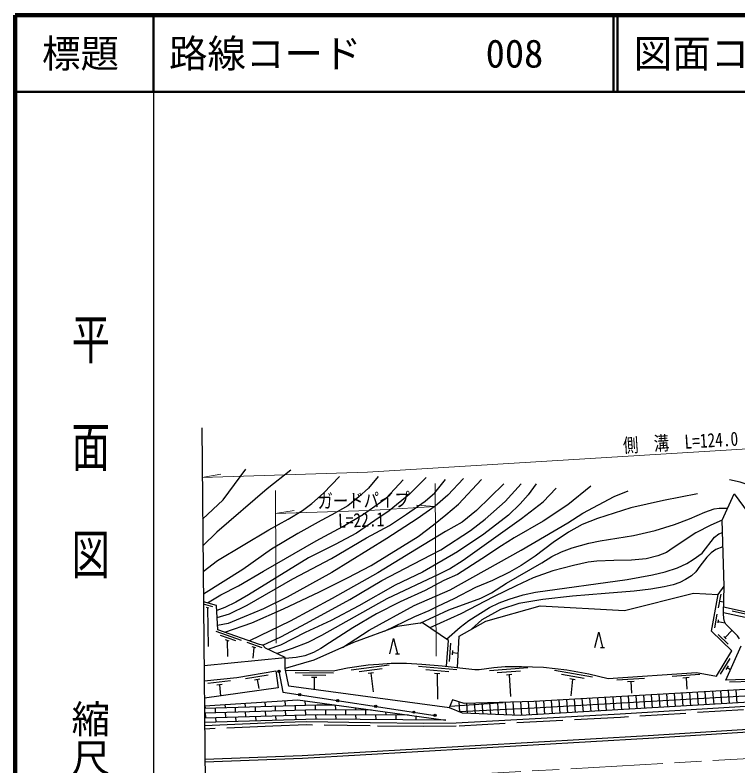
# Model space of a CAD drawing. Units: millimetres at full size, sheet at 1:1000; details may follow other scales. Extents: x 40000 to 680000, y 20000 to 380000.
# Drawn here: x 40000 to 133916, y 282398 to 380000 of the extents above; entities that cross this region are included whole.
import ezdxf
from ezdxf.enums import TextEntityAlignment as Align

# ---------------------------------------------------------------- set-up
doc = ezdxf.new("R2010")
doc.units = ezdxf.units.MM
doc.header["$LTSCALE"] = 1000
doc.linetypes.add('CHAIN', pattern=[18.5, 12, -1.5, 3.5, -1.5])
doc.linetypes.add('DASHED', pattern=[7.5, 6, -1.5])
for name, color, linetype, lineweight in [('M-BGD', 7, 'Continuous', 25), ('M-BMK', 2, 'CHAIN', 13), ('M-BMK-OTRS', 5, 'Continuous', 25), ('M-STR-HTXT', 7, 'Continuous', 13), ('M-TTL', 2, 'Continuous', 140), ('M-TTL-BAND', 7, 'Continuous', 25), ('M-TTL-LINE', 7, 'Continuous', 50)]:
    doc.layers.add(name, color=color, linetype=linetype, lineweight=lineweight)
doc.layers.add('M-TTL-TXT', color=7, linetype='Continuous')
doc.styles.add('@ＭＳ ゴシック', font='')
doc.styles.add('ＭＳ ゴシック', font='')
doc.styles.get('@ＭＳ ゴシック').set_extended_font_data('@MS Gothic')
doc.styles.get('ＭＳ ゴシック').set_extended_font_data('MS Gothic')

msp = doc.modelspace()

# ---------------------------------------------------------------- hatches: boundary and pattern name
at = {"layer": 'M-BGD'}
for points in [[(74131, 294738, -0.41421), (74301, 294864, -0.41421), (74427, 294693, -1)], [(76830, 291676, -0.41421), (77001, 291802, -0.41421), (77126, 291631, -1)], [(81773, 290922, -0.41421), (81944, 291048, -0.41421), (82069, 290877, -1)], [(86715, 290168, -0.41421), (86886, 290294, -0.41421), (87012, 290123, -1)], [(91658, 289414, -0.41421), (91829, 289540, -0.41421), (91955, 289369, -1)], [(94417, 288993, -0.41421), (94588, 289119, -0.41421), (94713, 288948, -1)]]:
    msp.add_hatch(color=256, dxfattribs=at).paths.add_polyline_path(points)

# ---------------------------------------------------------------- linework, layer by layer
for p, q in [((131673, 304721), (131343, 302951)), ((131508, 303836), (132056, 303734)), ((65682, 303097), (64477, 303423)), ((65159, 302928), (64889, 303001)), ((65024, 302964), (65102, 297929)), ((131190, 302132), (130860, 300362)), ((136076, 301873), (133148, 302529)), ((131358, 301398), (131281, 300985)), ((131320, 301192), (132236, 301021)), ((69425, 298699), (66124, 299864)), ((132212, 299059), (133147, 300030)), ((68665, 298650), (66684, 299349)), ((67806, 298635), (67344, 298798)), ((67575, 298716), (67581, 296619)), ((131355, 299468), (132651, 298219)), ((132060, 299205), (132363, 298914)), ((72120, 297748), (70140, 298447)), ((71261, 297733), (70799, 297896)), ((71030, 297815), (70889, 296390)), ((96586, 298361), (96408, 295968)), ((116070, 297796), (116570, 297796)), ((89425, 296957), (89925, 296957)), ((96817, 297421), (96775, 296863)), ((96796, 297142), (97598, 297082)), ((64554, 295463), (75079, 296484)), ((132874, 296376), (131616, 294331)), ((88619, 295522), (83664, 294857)), ((87676, 295032), (84703, 294633)), ((97399, 294909), (92416, 295322)), ((96373, 294633), (93383, 294880)), ((106613, 295153), (101629, 294764)), ((115000, 293944), (110078, 294825)), ((132647, 295435), (132354, 294958)), ((132500, 295196), (132951, 294919)), ((72882, 294219), (69923, 293729)), ((81381, 294460), (76381, 294520)), ((80377, 294172), (77378, 294208)), ((79224, 293886), (78524, 293895)), ((78874, 293890), (78856, 292391)), ((86584, 294522), (85890, 294429)), ((86237, 294476), (86504, 292031)), ((95197, 294369), (94499, 294427)), ((94848, 294398), (94882, 291101)), ((105644, 294716), (102654, 294483)), ((104526, 294268), (103828, 294213)), ((104177, 294240), (104377, 291441)), ((113952, 293766), (110999, 294294)), ((121770, 293789), (118179, 293541)), ((128943, 294282), (125352, 294035)), ((127587, 293888), (126749, 293830)), ((127168, 293859), (127271, 292363)), ((68010, 293460), (65028, 293136)), ((66906, 292978), (66210, 292902)), ((66558, 292940), (66714, 291496)), ((71807, 293676), (71116, 293562)), ((71461, 293619), (71655, 292452)), ((112757, 293614), (112068, 293737)), ((112412, 293676), (112215, 291534)), ((120414, 293395), (119576, 293337)), ((119995, 293366), (120098, 291869)), ((135800, 293375), (132802, 293281)), ((126632, 291874), (126765, 290175)), ((127631, 291930), (127763, 290233)), ((128629, 291987), (128762, 290291)), ((129628, 292044), (129760, 290349)), ((130627, 292101), (130759, 290407)), ((131625, 292157), (131757, 290465)), ((132624, 292214), (132756, 290523)), ((133622, 292271), (133754, 290581)), ((75055, 290894), (75084, 290237)), ((77658, 290878), (77683, 290316)), ((109656, 290908), (109790, 289190)), ((110655, 290965), (110788, 289248)), ((111653, 291022), (111787, 289306)), ((112652, 291079), (112785, 289364)), ((113650, 291135), (113784, 289422)), ((114649, 291192), (114782, 289480)), ((115648, 291249), (115781, 289538)), ((116646, 291306), (116779, 289596)), ((117645, 291363), (117778, 289654)), ((118643, 291419), (118776, 289712)), ((119642, 291476), (119775, 289770)), ((120641, 291533), (120773, 289828)), ((121639, 291590), (121772, 289886)), ((122638, 291646), (122770, 289944)), ((123636, 291703), (123769, 290002)), ((124635, 291760), (124767, 290060)), ((125634, 291817), (125766, 290117)), ((64674, 290224), (64688, 289923)), ((65987, 289962), (66016, 289332)), ((67269, 290391), (67287, 290001)), ((68586, 290041), (68615, 289411)), ((69864, 290559), (69886, 290080)), ((71186, 290119), (71214, 289490)), ((72459, 290727), (72485, 290159)), ((73785, 290198), (73813, 289568)), ((76384, 290277), (76412, 289647)), ((78983, 290355), (79011, 289726)), ((80277, 290519), (80284, 290356)), ((81586, 290339), (81614, 289718)), ((84205, 289981), (84217, 289703)), ((96504, 290180), (103413, 290661)), ((97632, 290745), (97735, 289422)), ((98653, 290517), (98753, 289235)), ((99654, 290547), (99759, 289193)), ((100654, 290577), (100765, 289152)), ((101655, 290608), (101772, 289111)), ((102656, 290638), (102778, 289070)), ((103656, 290668), (103784, 289029)), ((104657, 290698), (104790, 288988)), ((105658, 290728), (105796, 288958)), ((106658, 290758), (106794, 289016)), ((107659, 290795), (107793, 289074)), ((108657, 290852), (108791, 289132)), ((64716, 289293), (64744, 288664)), ((67315, 289372), (67344, 288742)), ((69914, 289450), (69943, 288821)), ((72513, 289529), (72542, 288900)), ((73841, 288939), (73870, 288310)), ((75112, 289608), (75141, 288978)), ((76440, 289018), (76469, 288388)), ((77712, 289687), (77740, 289057)), ((79039, 289096), (79068, 288467)), ((80312, 289726), (80341, 289096)), ((81642, 289088), (81671, 288457)), ((82916, 289710), (82944, 289080)), ((84246, 289072), (84274, 288441)), ((85519, 289695), (85547, 289065)), ((86849, 289057), (86878, 288425)), ((88133, 289442), (88151, 289049)), ((89452, 289041), (89481, 288409)), ((90752, 289083), (90754, 289034)), ((92061, 288904), (92084, 288393)), ((66044, 288703), (66072, 288074)), ((68643, 288782), (68671, 288152)), ((71242, 288860), (71271, 288231))]:
    msp.add_line(p, q, dxfattribs=at)
for points in [[(64370, 314495), (67018, 316986), (70005, 320968)], [(75810, 320850), (72737, 318404), (66232, 312802), (64404, 311013)], [(64436, 307659), (66306, 309108), (72983, 313093), (75492, 314470), (77342, 315606), (78542, 316502), (80057, 317844), (82144, 320008)], [(87163, 320014), (85907, 318520), (84652, 317377), (83219, 316227), (81172, 315020), (79775, 314310), (76756, 312616), (73335, 310566), (69578, 307938), (64464, 304746)], [(64987, 303596), (66752, 304634), (69028, 305801), (72294, 307737), (79117, 311669), (82598, 313525), (85274, 315138), (88221, 317206), (90425, 319604)], [(93425, 319906), (91181, 317671), (88603, 315566), (86756, 314300), (84375, 312674), (81583, 311183), (78125, 309451), (70319, 304635), (68686, 303685), (67273, 303012), (66213, 302602)], [(66260, 301690), (67873, 302192), (70169, 303281), (76101, 306736), (81092, 309371), (85671, 312060), (88632, 313662), (90871, 315143), (93259, 316800), (94518, 317901), (95918, 319625)], [(98265, 319741), (96223, 317597), (94565, 316173), (92244, 314506), (88295, 311948), (81152, 307532), (75333, 304331), (72292, 302801), (69780, 301781), (67676, 300920), (66313, 300654)], [(67244, 299787), (70778, 301006), (74864, 302821), (79540, 305052), (83180, 306859), (86245, 308465), (92377, 312221), (94384, 313757), (95957, 315047), (97623, 316416), (100600, 319641)], [(198251, 317347), (195725, 315757), (193818, 314798), (191709, 313709), (189356, 312720), (183325, 310571), (179835, 309576), (176568, 308816), (173924, 308379), (171824, 308122), (169692, 307964), (167778, 308011), (164152, 308658), (161663, 309204), (159306, 309602), (155815, 310405), (153231, 311175), (150316, 312204), (146292, 313931), (141451, 316178), (136194, 318621), (134212, 319301), (132834, 319599)], [(103513, 319058), (99929, 315599), (98068, 314105), (95933, 312859), (92146, 310594), (87146, 307496), (81196, 304157), (75733, 301204), (70461, 298652)], [(72189, 298118), (74513, 299184), (77882, 300977), (83475, 304025), (87658, 306487), (91734, 308613), (95329, 310491), (99157, 312997), (101095, 314493), (103660, 316786), (105772, 319072)], [(107687, 319080), (106649, 317618), (105629, 316477), (104093, 314978), (100884, 312540), (97489, 310234), (92948, 307607), (89402, 305894), (84679, 303208), (81083, 301296), (77680, 299727), (74482, 298120), (72862, 297554)], [(73977, 297016), (76052, 297701), (78063, 298499), (79839, 299397), (88354, 304172), (95132, 307356), (96454, 308041), (98237, 309160), (105778, 314581), (108597, 316723), (110305, 318505)], [(114801, 318751), (111828, 316325), (108620, 314226), (104829, 312045), (103204, 311029), (100643, 309338), (97467, 307287), (95720, 306506), (93265, 305221), (90022, 303738), (86956, 302189), (83889, 300344), (80836, 298386), (79712, 297660), (78793, 297156), (77636, 296727), (76524, 296485), (75079, 296353)], [(82523, 297818), (85984, 300047), (91846, 303263), (96508, 305285), (105772, 310426), (111810, 313979), (113774, 315276), (117831, 317429), (119668, 318141)], [(128661, 317785), (124229, 316899), (120012, 315932), (115667, 314552), (113668, 313774), (111905, 312790), (109897, 311445), (107549, 309646), (105770, 308442), (104251, 307599), (102014, 306518), (99807, 305592), (97022, 304105), (94892, 303114), (93746, 302576), (91902, 301775), (87933, 299889)], [(134124, 298911), (133837, 299333), (132339, 300846), (132152, 301163), (132058, 301580), (132020, 302222), (132105, 305778), (131869, 314328), (133426, 317789), (140554, 308078)], [(92611, 300946), (96357, 302703), (100493, 304229), (101887, 304903), (103859, 306144), (108425, 308791), (109753, 309606), (111002, 310222), (112374, 310744), (114526, 311336), (116007, 311652), (120327, 312345), (123163, 313021), (125690, 313803), (127633, 314517), (129622, 315379), (130829, 315809), (131488, 315913), (132207, 315913), (132574, 315896)], [(131869, 314328), (130377, 313700), (128452, 312720), (125515, 310755), (124617, 310153), (123499, 309714), (121981, 309301), (120074, 309136), (117798, 309116), (115600, 309010), (114468, 308871), (112544, 308471), (109855, 307778), (107290, 306872), (105101, 305791), (102136, 304388), (97930, 302180), (93886, 300363)], [(96069, 298891), (97821, 300455), (98941, 301323), (101630, 302988), (102907, 303611), (104195, 304091), (106000, 304644), (107617, 304999), (119526, 306631), (122799, 307238), (124448, 307643), (126045, 308152), (127251, 308708), (128112, 309248), (129245, 310054), (130858, 312118), (131417, 312564), (131912, 312765)], [(131964, 310885), (131022, 310527), (130424, 310087), (129864, 309533), (128945, 308354), (128424, 307635), (127857, 307128), (127112, 306627), (126369, 306239), (125485, 305957), (124310, 305687), (122602, 305392), (120415, 305135), (116683, 304827), (112404, 304475), (108578, 304045), (105452, 303517), (103062, 302715), (100628, 301396), (99291, 300167)], [(75127, 294835), (81345, 294761), (83188, 295133), (85872, 295527), (87240, 295643), (88854, 295744), (90838, 295744), (92866, 295646), (95488, 295428), (99727, 294937), (100283, 294954), (102186, 295202), (103667, 295317), (105788, 295317), (108663, 295225), (111670, 294906), (114548, 294390), (117062, 293765), (128527, 294554), (131114, 294088), (133120, 297349), (130470, 299906), (131364, 304699), (132105, 305778)], [(97497, 295196), (97706, 299252), (101150, 301240), (108231, 303229), (119191, 302599), (128134, 304858), (131364, 304699)], [(157032, 291932), (105677, 288951), (98131, 289260), (96439, 289952), (75588, 292764), (75079, 295053), (75079, 296484), (72518, 297720), (72189, 298118), (71740, 298200), (66341, 300106), (66179, 303273), (64474, 303735)], [(132041, 303085), (137708, 301815), (142968, 299913), (152298, 293333)], [(150476, 293229), (142664, 298566), (138803, 300601), (137269, 301091), (135438, 301562), (132022, 302314)], [(96062, 295362), (96313, 298727), (92946, 300996), (89664, 300508), (83954, 298466), (78820, 296140), (75079, 295053)], [(115320, 297796), (115820, 299796), (116320, 297796)], [(88675, 296957), (89175, 298957), (89675, 296957)], [(145039, 293966), (132339, 293567), (134344, 297999)], [(64573, 293449), (68802, 293908), (73885, 294751), (74181, 292570), (64595, 291192)], [(74279, 294715), (74773, 291990), (94565, 288971)], [(179561, 292848), (118631, 289118), (97308, 287963), (93099, 287936), (86153, 288001), (77862, 288132), (73491, 287990), (64630, 287600)], [(157032, 291932), (153170, 293382), (107418, 290781), (98357, 290508), (96841, 291004), (96415, 289962)], [(155101, 292657), (153038, 292513), (107455, 289922), (97716, 289430)], [(64605, 290219), (76741, 291003), (95959, 288370), (79238, 288472), (64626, 288030)], [(64607, 289920), (79215, 290362), (81519, 290349)], [(64671, 283295), (77312, 283778), (122254, 286380), (179425, 289992)], [(64614, 289290), (79223, 289732), (86325, 289690)], [(64620, 288660), (79231, 289102), (91131, 289031)], [(64675, 282945), (77329, 283428), (122275, 286031), (179447, 289642)]]:
    msp.add_lwpolyline(points, dxfattribs=at)
at = {"layer": 'M-BGD', "linetype": 'DASHED'}
msp.add_lwpolyline([(179561, 292447), (118654, 288718), (97320, 287563), (93098, 287536), (86148, 287601), (77866, 287732), (73507, 287590), (64634, 287200)], dxfattribs=at)
at = {"layer": 'M-BGD'}
for centre in [(74279, 294715), (76978, 291654), (81921, 290900), (86864, 290146), (91806, 289392), (94565, 288971)]:
    msp.add_circle(centre, 150, dxfattribs=at)
at = {"layer": 'M-BMK'}
msp.add_lwpolyline([(382741, 297624), (87650, 280627), (64704, 279891)], dxfattribs=at)
at = {"layer": 'M-BMK-OTRS'}
msp.add_line((64256, 326341), (65154, 233312), dxfattribs=at)
at = {"layer": 'M-STR-HTXT'}
for p, q in [((64318, 319899), (66737, 320319)), ((73936, 298360), (73827, 318203)), ((94707, 296674), (94583, 319124)), ((94600, 316119), (92152, 316311)), ((73843, 315202), (76262, 315622))]:
    msp.add_line(p, q, dxfattribs=at)
for points in [[(330790, 334644), (262067, 330817), (161994, 325261), (85784, 320588), (64318, 319899)], [(94600, 316119), (86018, 315593), (73843, 315202)]]:
    msp.add_lwpolyline(points, dxfattribs=at)
at = {"layer": 'M-TTL'}
for p, q in [((40000, 380000), (40000, 20000)), ((680000, 380000), (40000, 380000))]:
    msp.add_line(p, q, dxfattribs=at)
at = {"layer": 'M-TTL-BAND'}
msp.add_line((58000, 370000), (58000, 20000), dxfattribs=at)
at = {"layer": 'M-TTL-LINE'}
for p, q in [((58000, 380000), (58000, 370000)), ((117750, 380000), (117750, 370000)), ((118250, 380000), (118250, 370000)), ((40000, 370000), (680000, 370000))]:
    msp.add_line(p, q, dxfattribs=at)

# ---------------------------------------------------------------- texts
at = {"layer": 'M-STR-HTXT', "style": 'ＭＳ ゴシック', "width": 0.8}
for s, rotation, p in [('側\u3000溝\u3000L=124.0', 3.509, (126549, 323036)), ('ガードパイプ', 0.965, (85317, 315452))]:
    msp.add_text(s, height=1833, rotation=rotation, dxfattribs=at).set_placement(p, align=Align.BOTTOM_CENTER)
msp.add_text('L=22.1', height=1833, rotation=2.076, dxfattribs=at).set_placement((84931, 315292), align=Align.TOP_CENTER)
at = {"layer": 'M-TTL-BAND', "style": '@ＭＳ ゴシック', "width": 1.4}
msp.add_text('平  面  図', height=3666, rotation=270, dxfattribs=at).set_placement((49777, 306475), align=Align.MIDDLE_RIGHT)
at = {"layer": 'M-TTL-BAND', "style": '@ＭＳ ゴシック'}
msp.add_text('縮尺千分の一', height=3666, rotation=270, dxfattribs=at).set_placement((49777, 261030), align=Align.MIDDLE_RIGHT)
at = {"layer": 'M-TTL-TXT', "style": 'ＭＳ ゴシック'}
msp.add_text('標題', height=3666, dxfattribs=at).set_placement((48500, 375000), align=Align.MIDDLE_CENTER)
for s, p in [('路線コード', (60000, 375000)), ('008', (101142, 375000)), ('図面コード', (120380, 375000))]:
    msp.add_text(s, height=3666, dxfattribs=at).set_placement(p, align=Align.MIDDLE_LEFT)

doc.saveas('drawing.dxf')
